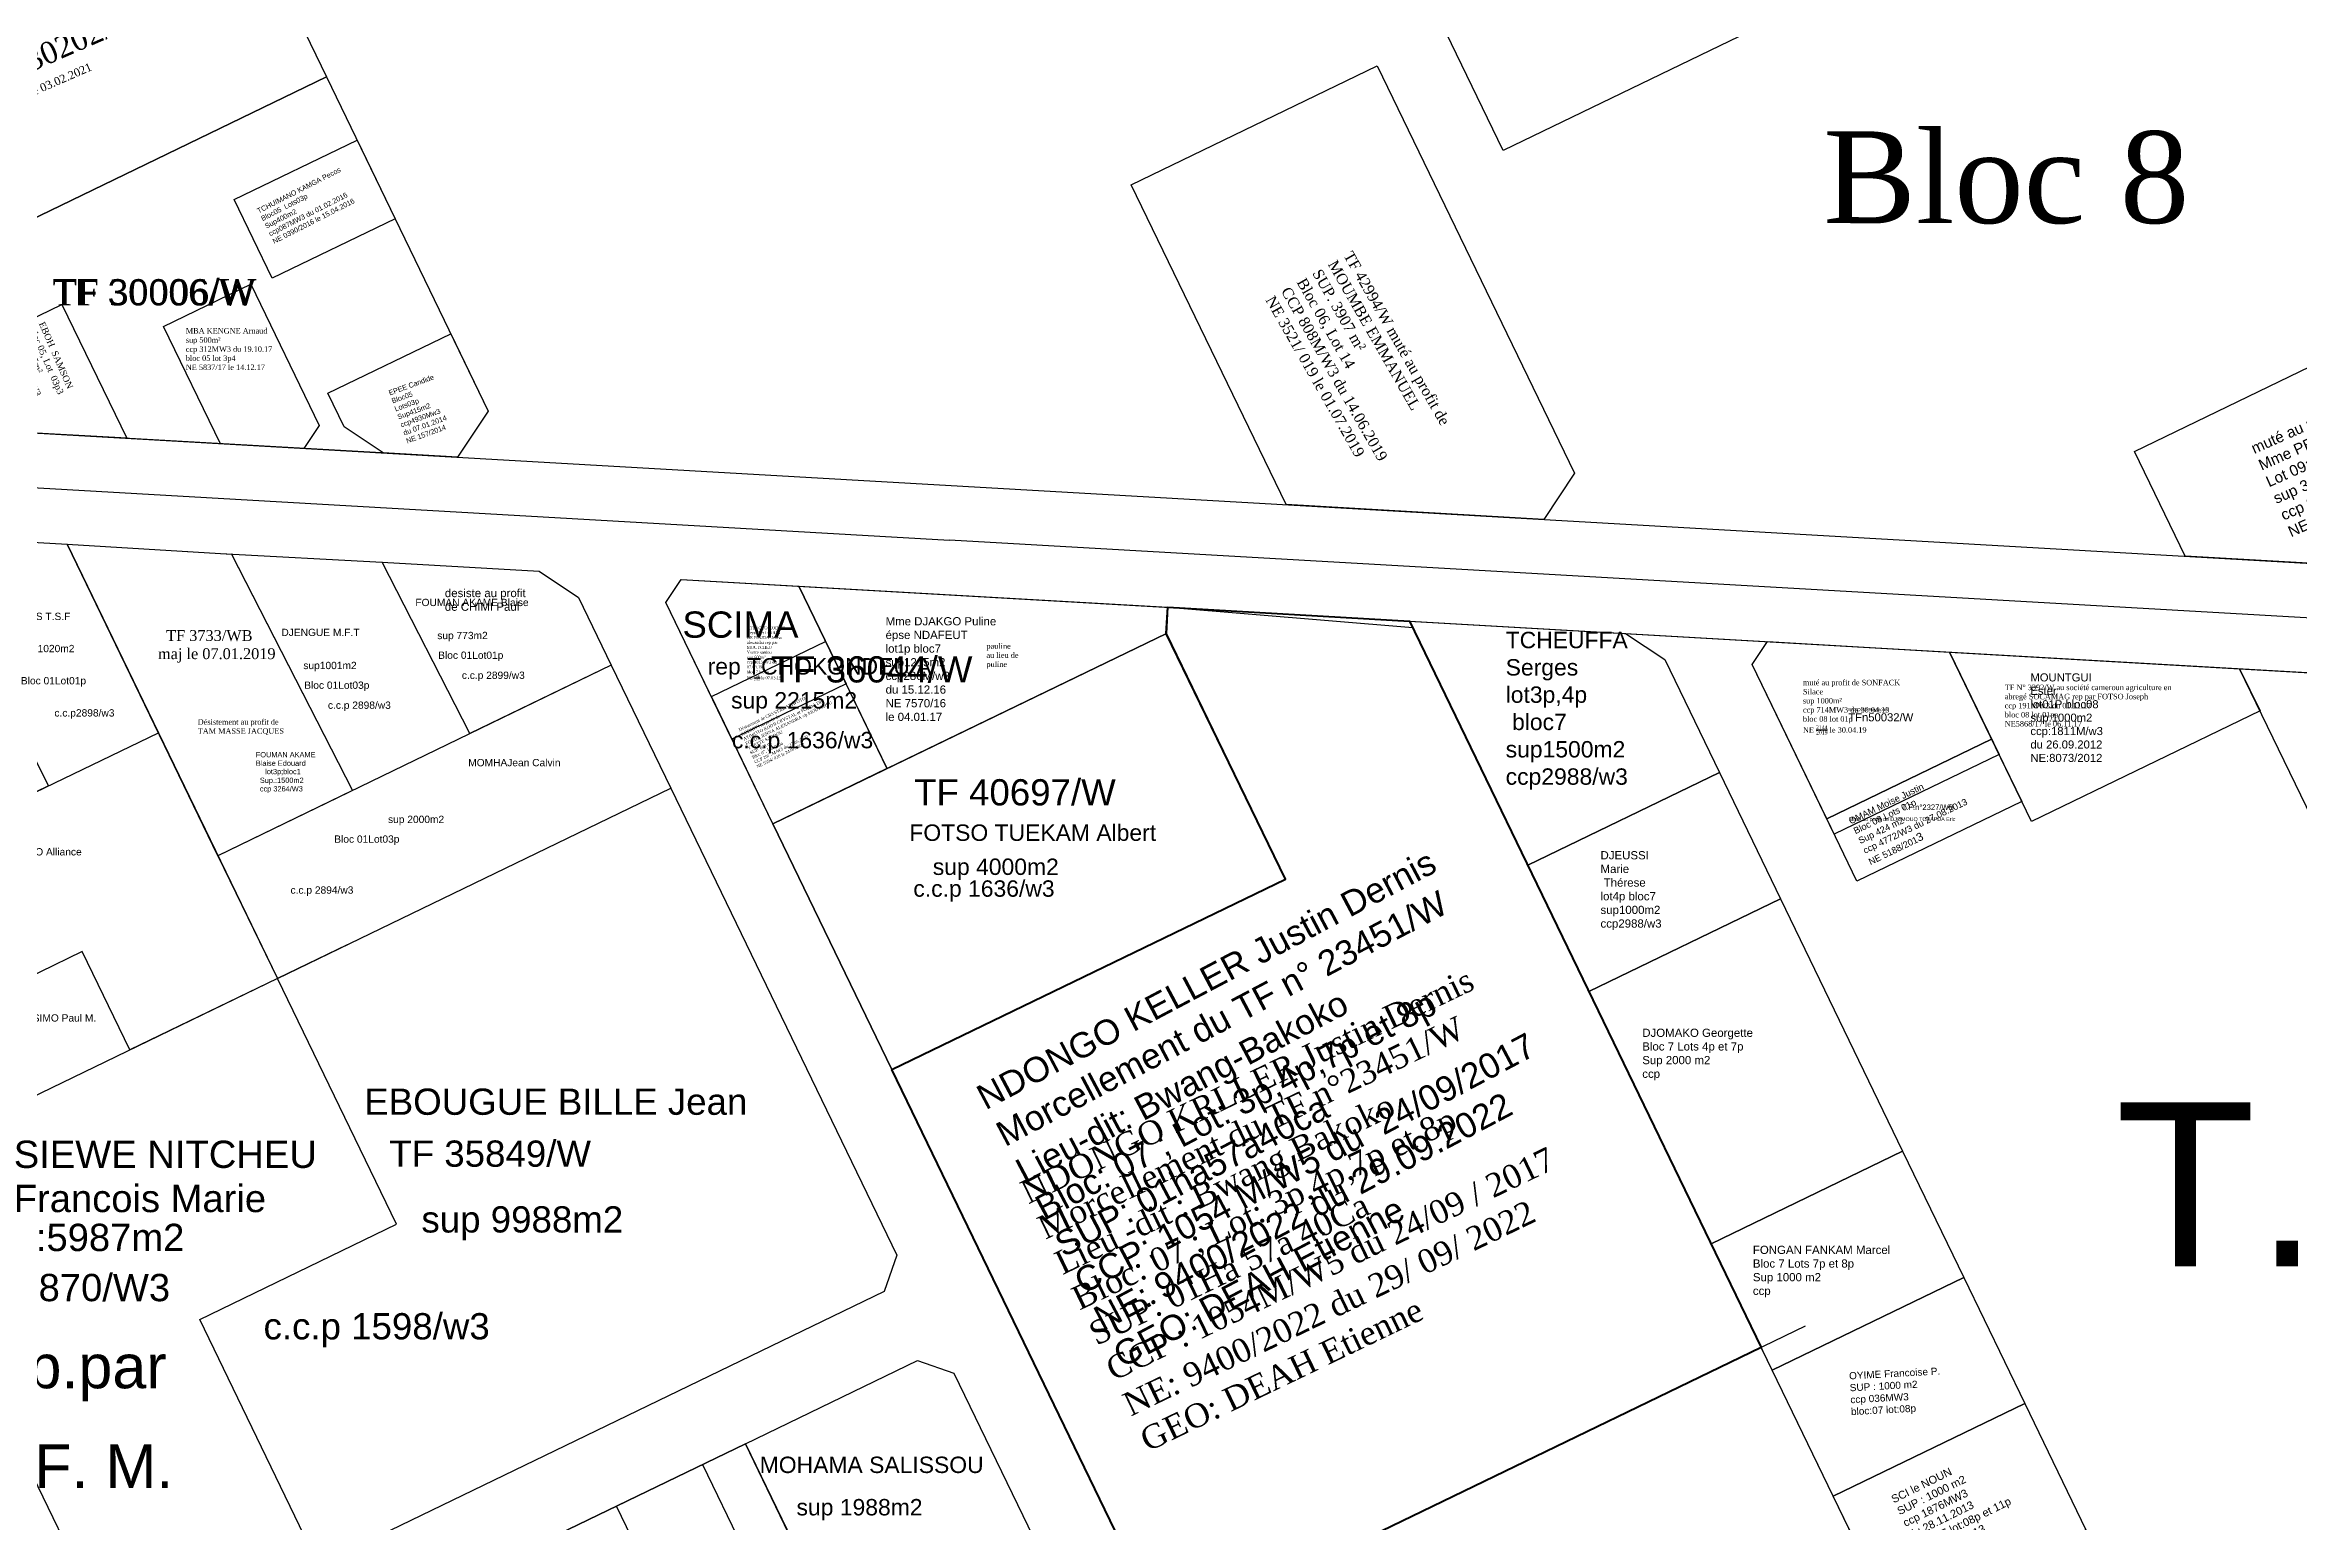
# Model space of a CAD drawing. Header units: millimetres. Extents: x 590121 to 927379, y 438565 to 1441738.
# Drawn here: x 925464.4 to 925876.9, y 1440338.2 to 1440608.6 of the extents above; entities that cross this region are included whole.
import ezdxf

# ---------------------------------------------------------------- set-up
doc = ezdxf.new("R2010")
doc.units = ezdxf.units.MM
doc.header["$LTSCALE"] = 10
doc.layers.add('end maj 26 02 2021', color=30, linetype='Continuous')
doc.styles.get("Standard").update_dxf_attribs({"font": 'arial.ttf'})
doc.styles.add('Times 1.0', font='times.ttf', dxfattribs={"width": 0.99, "height": 1})
doc.styles.add('Times 3.0', font='times.ttf', dxfattribs={"width": 0.99, "height": 3})

msp = doc.modelspace()

# ---------------------------------------------------------------- linework, layer by layer
at = {"color": 6, "lineweight": 40, "flags": 128}
msp.add_lwpolyline([(925669.89, 1440505.66), (925714.14, 1440503.13), (925778.51, 1440370.14), (925669.55, 1440317.39), (925619.39, 1440421.03), (925691.4, 1440455.88), (925669.61, 1440500.88)], close=True, dxfattribs=at)
at = {"flags": 128}
msp.add_lwpolyline([(925669.89, 1440505.66), (925714.14, 1440503.13), (925778.51, 1440370.14), (925669.55, 1440317.39), (925619.39, 1440421.03), (925691.4, 1440455.88), (925669.61, 1440500.88)], close=True, dxfattribs=at)
at = {"layer": 'end maj 26 02 2021', "color": 3, "linetype": 'ByBlock'}
for p, q in [((925260.46, 1440549.12), (926329.38, 1440487.94)), ((925256.69, 1440539.33), (925629.95, 1440517.96)), ((925979.38, 1440497.96), (925629.95, 1440517.96)), ((925506.9, 1440437.68), (925578.91, 1440472.54)), ((925578.91, 1440472.54), (925620.3, 1440387.03)), ((925528.68, 1440392.68), (925506.9, 1440437.68)), ((925492.68, 1440375.25), (925528.68, 1440392.68)), ((925620.3, 1440387.03), (925617.98, 1440380.35)), ((925617.98, 1440380.35), (925514.46, 1440330.25)), ((925514.46, 1440330.25), (925492.68, 1440375.25))]:
    msp.add_line(p, q, dxfattribs=at)
at = {"layer": 'end maj 26 02 2021', "linetype": 'ByBlock'}
for p, q in [((925441.76, 1440518.72), (925468.42, 1440517.2)), ((925468.42, 1440517.2), (925485.12, 1440482.69)), ((925496.47, 1440515.48), (925526.08, 1440513.9)), ((925526.08, 1440513.9), (925554.84, 1440512.25)), ((925542.15, 1440482.52), (925526.08, 1440513.9)), ((925554.84, 1440512.25), (925562.01, 1440507.46)), ((925577.99, 1440506.55), (925580.81, 1440510.76)), ((925580.81, 1440510.76), (926158.15, 1440477.71)), ((925562.01, 1440507.46), (925568.02, 1440495.04)), ((925669.62, 1440500.88), (925669.89, 1440505.66)), ((925669.89, 1440505.66), (925714.73, 1440501.93)), ((925669.62, 1440500.88), (925597.61, 1440466.03)), ((925691.4, 1440455.88), (925669.62, 1440500.88)), ((925453.39, 1440495.84), (925465.01, 1440472.96)), ((925568.02, 1440495.04), (925496.01, 1440460.18)), ((925568.02, 1440495.04), (925542.15, 1440482.52)), ((925568.02, 1440495.04), (925578.91, 1440472.54)), ((925413.11, 1440447.84), (925485.12, 1440482.69)), ((925485.12, 1440482.69), (925506.9, 1440437.68)), ((925597.61, 1440466.03), (925619.39, 1440421.02)), ((925496.01, 1440460.18), (925506.9, 1440437.68)), ((925619.39, 1440421.02), (925691.4, 1440455.88)), ((925471.19, 1440442.62), (925426.18, 1440420.83)), ((925479.9, 1440424.61), (925471.19, 1440442.62)), ((925519.68, 1440443.87), (925506.9, 1440437.68)), ((925506.9, 1440437.68), (925434.89, 1440402.83)), ((925506.9, 1440437.68), (925434.89, 1440402.83)), ((925506.9, 1440437.68), (925434.89, 1440402.83)), ((925506.9, 1440437.68), (925479.9, 1440424.61)), ((925728.31, 1440196), (925619.39, 1440421.02)), ((925786.57, 1440374.04), (925669.55, 1440317.39)), ((925592.56, 1440352.49), (925624.07, 1440367.74)), ((925624.07, 1440367.74), (925630.75, 1440365.42)), ((925630.75, 1440365.42), (925650.35, 1440324.92)), ((925592.58, 1440352.49), (925556.58, 1440335.07)), ((925614.34, 1440307.49), (925592.56, 1440352.49))]:
    msp.add_line(p, q, dxfattribs=at)
at = {"layer": 'end maj 26 02 2021', "linetype": 'ByBlock', "ltscale": 0.0014}
for p, q in [((925468.42, 1440517.2), (925496.47, 1440515.48)), ((925498.47, 1440515.48), (925520.68, 1440472.13)), ((925769.33, 1440389.11), (925804.39, 1440406.08)), ((925804.39, 1440406.08), (925815.58, 1440382.97)), ((925780.52, 1440366), (925769.33, 1440389.11)), ((925815.58, 1440382.97), (925780.52, 1440366)), ((925780.52, 1440366), (925815.58, 1440382.97)), ((925815.58, 1440382.97), (925826.76, 1440359.86)), ((925791.7, 1440342.89), (925780.52, 1440366)), ((925826.76, 1440359.86), (925791.7, 1440342.89))]:
    msp.add_line(p, q, dxfattribs=at)
at = {"layer": 'end maj 26 02 2021', "color": 7, "linetype": 'ByBlock'}
msp.add_line((925434.89, 1440402.83), (925476.28, 1440317.32), dxfattribs=at)
at = {"layer": 'end maj 26 02 2021', "color": 3, "linetype": 'ByBlock', "lineweight": -3, "ltscale": 0.0014, "flags": 128}
for points in [[(925781.47, 1440669.18), (925803.26, 1440624.18), (925731.25, 1440589.32), (925709.47, 1440634.33)], [(925781.47, 1440669.18), (925803.26, 1440624.18), (925731.25, 1440589.32), (925709.47, 1440634.33)], [(925494.09, 1440647.78), (925515.88, 1440602.78), (925443.87, 1440567.92), (925422.08, 1440612.93)], [(925494.09, 1440647.78), (925515.88, 1440602.78), (925443.87, 1440567.92), (925422.08, 1440612.93)], [(925515.88, 1440602.78), (925545.5, 1440541.57), (925539.87, 1440533.14), (925458.45, 1440537.8), (925443.87, 1440567.92)], [(925515.88, 1440602.78), (925545.5, 1440541.57), (925539.87, 1440533.14), (925458.45, 1440537.8), (925443.87, 1440567.92)], [(925708.19, 1440604.83), (925744.32, 1440530.19), (925738.69, 1440521.76), (925691.54, 1440524.46), (925663.19, 1440583.04)], [(925708.19, 1440604.83), (925744.32, 1440530.19), (925738.69, 1440521.76), (925691.54, 1440524.46), (925663.19, 1440583.04)], [(925918.83, 1440569.02), (925943.14, 1440518.8), (925937.51, 1440510.37), (925856.08, 1440515.04), (925846.82, 1440534.17)], [(925918.83, 1440569.02), (925943.14, 1440518.8), (925937.51, 1440510.37), (925856.08, 1440515.04), (925846.82, 1440534.17)], [(925498.53, 1440515.37), (925520.68, 1440472.12), (925496.01, 1440460.18), (925468.42, 1440517.2)], [(925714.14, 1440503.13), (926158.15, 1440477.71), (926165.32, 1440472.92), (926210.57, 1440379.43), (926208.25, 1440372.75), (925859.05, 1440203.73)], [(925779.65, 1440499.38), (925812.95, 1440497.46), (925822.03, 1440478.71), (925791.86, 1440464.11), (925776.84, 1440495.17), (925779.65, 1440499.38)], [(925820.68, 1440481.49), (925826.19, 1440470.11), (925796.03, 1440455.51), (925790.52, 1440466.9)]]:
    msp.add_lwpolyline(points, close=True, dxfattribs=at)
at = {"layer": 'end maj 26 02 2021', "color": 150, "linetype": 'ByBlock', "lineweight": -3, "ltscale": 0.0014, "flags": 128}
for points in [[(925521.48, 1440591.2), (925528.45, 1440576.8), (925505.94, 1440565.91), (925498.97, 1440580.3)], [(925521.48, 1440591.2), (925528.45, 1440576.8), (925505.94, 1440565.91), (925498.97, 1440580.3)], [(925502.03, 1440564.83), (925514.54, 1440538.97), (925511.73, 1440534.75), (925496.49, 1440535.62), (925486.07, 1440557.1)], [(925502.03, 1440564.83), (925514.54, 1440538.97), (925511.73, 1440534.75), (925496.49, 1440535.62), (925486.07, 1440557.1)], [(925602.34, 1440509.53), (925669.89, 1440505.66), (925669.62, 1440500.89), (925618.5, 1440476.14)], [(925607.22, 1440499.41), (925618.48, 1440476.14), (925597.6, 1440466.04), (925586.34, 1440489.31)]]:
    msp.add_lwpolyline(points, close=True, dxfattribs=at)
at = {"layer": 'end maj 26 02 2021', "color": 150, "linetype": 'ByBlock', "lineweight": -2, "ltscale": 0.0014, "flags": 128}
msp.add_lwpolyline([(925467.48, 1440561.12), (925479.34, 1440536.6), (925458.45, 1440537.8), (925451.02, 1440553.15)], close=True, dxfattribs=at)
at = {"layer": 'end maj 26 02 2021', "linetype": 'ByBlock', "lineweight": -3, "ltscale": 0.0014, "flags": 128}
for points in [[(925538.64, 1440555.74), (925545.5, 1440541.57), (925539.87, 1440533.14), (925526.28, 1440533.92), (925519.11, 1440538.7), (925516.14, 1440544.85)], [(925820.68, 1440481.49), (925826.19, 1440470.11), (925796.03, 1440455.51), (925790.52, 1440466.9)], [(925826.76, 1440359.86), (925837.94, 1440336.75), (925802.89, 1440319.78), (925791.7, 1440342.89)], [(925826.76, 1440359.86), (925837.94, 1440336.75), (925802.89, 1440319.78), (925791.7, 1440342.89)]]:
    msp.add_lwpolyline(points, close=True, dxfattribs=at)
at = {"layer": 'end maj 26 02 2021', "linetype": 'ByBlock', "flags": 128}
for points in [[(925421.8, 1440519.87), (925441.76, 1440518.72), (925465.01, 1440472.96), (925448.56, 1440464.99), (925435.18, 1440492.43)], [(925714.16, 1440503.11), (925753.67, 1440500.85), (925760.84, 1440496.07), (925770.84, 1440475.41), (925735.78, 1440458.44)], [(925770.84, 1440475.41), (925782.02, 1440452.3), (925746.96, 1440435.33), (925735.78, 1440458.44)]]:
    msp.add_lwpolyline(points, close=True, dxfattribs=at)
at = {"layer": 'end maj 26 02 2021', "linetype": 'ByBlock', "lineweight": -3, "ltscale": 0.0014}
msp.add_lwpolyline([(925468.42, 1440517.2), (925468.42, 1440517.2)], dxfattribs=at)
at = {"layer": 'end maj 26 02 2021', "linetype": 'ByBlock'}
msp.add_lwpolyline([(925580.81, 1440510.76), (925669.89, 1440505.66), (925669.62, 1440500.88), (925597.61, 1440466.03), (925577.99, 1440506.55), (925580.81, 1440510.76)], dxfattribs=at)
at = {"layer": 'end maj 26 02 2021', "color": 150, "linetype": 'ByBlock', "lineweight": -3, "ltscale": 0.0014, "flags": 128}
msp.add_lwpolyline([(925580.81, 1440510.76), (925602.34, 1440509.53), (925611, 1440491.65), (925590.1, 1440481.54), (925577.99, 1440506.55), (925580.81, 1440510.76)], dxfattribs=at)
at = {"layer": 'end maj 26 02 2021', "color": 3, "linetype": 'ByBlock', "ltscale": 0.0014, "flags": 128}
for points in [[(925714.14, 1440503.13), (926158.15, 1440477.71), (926165.32, 1440472.92), (926210.57, 1440379.43), (926208.25, 1440372.75), (925859.05, 1440203.73)], [(925714.14, 1440503.13), (926158.15, 1440477.71), (926165.32, 1440472.92), (926210.57, 1440379.43), (926208.25, 1440372.75), (925859.05, 1440203.73)], [(925669.62, 1440500.88), (925691.4, 1440455.88), (925619.39, 1440421.03), (925597.61, 1440466.03)]]:
    msp.add_lwpolyline(points, close=True, dxfattribs=at)
at = {"layer": 'end maj 26 02 2021', "linetype": 'ByBlock', "ltscale": 0.0014, "flags": 128}
msp.add_lwpolyline([(925779.65, 1440499.38), (925812.96, 1440497.47), (925820.68, 1440481.49), (925790.52, 1440466.9), (925776.84, 1440495.17), (925779.65, 1440499.38)], dxfattribs=at)
at = {"layer": 'end maj 26 02 2021', "color": 3, "linetype": 'ByBlock', "lineweight": -3, "ltscale": 0.0014, "flags": 128}
for points in [[(925779.65, 1440499.38), (925812.95, 1440497.46), (925822.03, 1440478.71), (925791.86, 1440464.11), (925776.84, 1440495.17), (925779.65, 1440499.38), (925812.95, 1440497.46)], [(925812.95, 1440497.46), (925866.07, 1440494.42), (925869.81, 1440486.69), (925827.97, 1440466.45), (925812.95, 1440497.46)], [(925556.57, 1440335.06), (925592.56, 1440352.48), (925614.34, 1440307.47), (925578.35, 1440290.05), (925556.56, 1440335.07)]]:
    msp.add_lwpolyline(points, dxfattribs=at)
at = {"layer": 'end maj 26 02 2021', "linetype": 'ByBlock', "ltscale": 0.0014, "flags": 128}
for points in [[(925812.95, 1440497.46), (925866.07, 1440494.42), (925869.81, 1440486.69), (925827.97, 1440466.45)], [(925866.07, 1440494.42), (925929.51, 1440490.8), (925941.57, 1440465.88), (925891.59, 1440441.69)], [(925782.02, 1440452.3), (925804.39, 1440406.08), (925769.33, 1440389.11), (925746.96, 1440435.33)], [(925804.39, 1440406.08), (925815.58, 1440382.97), (925780.52, 1440366), (925769.33, 1440389.11)], [(925584.7, 1440348.68), (925606.47, 1440303.68), (925590.73, 1440296.05), (925568.95, 1440341.06)]]:
    msp.add_lwpolyline(points, close=True, dxfattribs=at)

# ---------------------------------------------------------------- texts
at = {"attachment_point": 1}
for s, insert, char_height, width, rotation in [('NDONGO KELLER Justin Dernis\\P{\\C1;Morcellement du TF n° 23451/W\\P}Lieu-dit: Bwang-Bakoko\\PBloc: 07 ; Lot: 3p,4p,7p et 8p{\\C1;\\P}SUP: 01ha57a40ca\\PCCP: 1054 M/W5 du  24/09/2017\\PNE: 9400/2022 du 29.09.2022\\P{\\C4;GEO: DEAH Etienne}', (925634.38, 1440417.58), 4.5801, 155.4632, 27.8986), ('{\\fTimes New Roman|b0|i0|c0|p18;NDONGO KRLLER Justin Dernis\\P\\C1;Morcellement du TF n°23451/W\\C256;\\PLieu -dit : Bwang Bakoko\\PBloc: 07 ; Lot: 3p,4p,7p et 8p\\PSUP: 01Ha 57a 40Ca\\PCCP : 1054M/W5 du 24/09 / 2017\\PNE: 9400/2022 du 29/ 09/ 2022 \\PGEO: DEAH Etienne}', (925642.48, 1440400.2), 4.3137, 258.563, 25.7406)]:
    msp.add_mtext(s, dxfattribs=dict(at, insert=insert, char_height=char_height, width=width, rotation=rotation))
at = {"layer": 'end maj 26 02 2021', "color": 7, "linetype": 'ByBlock', "lineweight": 50, "style": 'Times 3.0'}
msp.add_text(' Bloc 8', height=16.799, dxfattribs=at).set_placement((925783.55, 1440576.01))
at = {"layer": 'end maj 26 02 2021', "color": 1, "linetype": 'ByBlock', "style": 'Times 3.0'}
msp.add_text('TF 30006/W', height=4.804, dxfattribs=at).set_placement((925465.77, 1440560.94))
at = {"layer": 'end maj 26 02 2021', "color": 1, "linetype": 'ByBlock'}
for s, height, p in [('TF 30006/W', 4.804, (925465.77, 1440560.94)), ('TF 36044/W', 4.804, (925597.21, 1440491.89)), ('TF 40697/W', 4.804, (925623.44, 1440469.38)), ('T.F 31568/W', 30, (925843.37, 1440385.01)), ('TF 35849/W', 4.804, (925527.39, 1440403.22))]:
    msp.add_text(s, height=height, dxfattribs=at).set_placement(p)
at = {"layer": 'end maj 26 02 2021', "color": 7, "linetype": 'ByBlock'}
for s, height, p in [('FOUMAN AKAME Blaise', 1.3355, (925532.16, 1440505.88)), ('CHATTUAIS T.S.F', 1.3355, (925453.36, 1440503.32)), ('SCIMA ', 4.804, (925581.04, 1440500.09)), ('sup 1020m2', 1.336, (925459.49, 1440497.44)), ('DJENGUE M.F.T', 1.3355, (925507.64, 1440500.4)), ('sup 773m2', 1.336, (925536.17, 1440499.83)), ('sup1001m2', 1.336, (925511.66, 1440494.34)), ('Bloc 01Lot01p', 1.3355, (925536.34, 1440496.22)), ('c.c.p 2899/w3', 1.3355, (925540.67, 1440492.55)), ('rep TCHOKONDEU A', 3, (925585.66, 1440493.35)), ('Bloc 01Lot01p', 1.3355, (925459.96, 1440491.55)), ('Bloc 01Lot03p', 1.3355, (925511.82, 1440490.73)), ('sup 2215m2', 3, (925589.95, 1440487.12)), ('c.c.p2898/w3', 1.3355, (925466.09, 1440485.66)), ('c.c.p 2898/w3', 1.3355, (925516.16, 1440487.07)), ('c.c.p 1636/w3', 3, (925590.11, 1440479.84)), ('FOUMAN AKAME', 0.9646, (925502.95, 1440478.19)), ('Blaise Edouard', 0.9646, (925502.95, 1440476.63)), ('MOMHAJean Calvin', 1.3355, (925541.83, 1440476.55)), ('  Sup.:1500m2', 0.9646, (925502.95, 1440473.5)), ('lot3p;bloc1', 0.9646, (925504.67, 1440475.1)), ('  ccp 3264/W3', 0.9646, (925502.95, 1440471.94)), ('sup 2000m2', 1.336, (925527.16, 1440466.16)), ('FOTSO TUEKAM Albert', 3, (925622.58, 1440462.89)), ('DOYO Alliance', 1.3355, (925458.54, 1440460.22)), ('Bloc 01Lot03p', 1.3355, (925517.32, 1440462.55)), ('sup 4000m2', 3, (925626.87, 1440456.65)), ('c.c.p 2894/w3', 1.3355, (925509.31, 1440453.22)), ('c.c.p 1636/w3', 3, (925623.31, 1440452.66)), ('NOUAFO SIMO Paul M.', 1.3355, (925453.63, 1440429.8)), ('EBOUGUE BILLE Jean', 4.804, (925522.81, 1440412.73)), ('SIEWE NITCHEU', 5, (925458.65, 1440403)), ('Francois Marie', 5, (925458.65, 1440394.91)), ('sup 9988m2', 4.804, (925533.27, 1440391.18)), (' Sup.:5987m2', 5, (925446.39, 1440387.78)), ('ccp 1870/W3', 5, (925446.51, 1440378.6)), ('c.c.p 1598/w3', 4.804, (925504.37, 1440371.61)), ('MOHAMA SALISSOU', 3, (925595.19, 1440347.14)), ('sup 1988m2', 3, (925601.93, 1440339.38))]:
    msp.add_text(s, height=height, dxfattribs=at).set_placement(p)
at = {"layer": 'end maj 26 02 2021', "color": 1, "linetype": 'ByBlock', "lineweight": -3}
for s, height, p in [('T.F.n°2327/WB', 0.9999, (925804.19, 1440468.55)), ('Muté au profit de DJOMOUO TCHAPDA Eric', 0.7, (925794.54, 1440466.51))]:
    msp.add_text(s, height=height, dxfattribs=at).set_placement(p)
at = {"layer": 'end maj 26 02 2021', "linetype": 'ByBlock'}
for s, p in [('S.C.I.MENDOU rep.par', (925370.52, 1440362.66)), ('SIEWE NITCHEU F. M.', (925370.52, 1440344.39))]:
    msp.add_text(s, height=8, dxfattribs=at).set_placement(p)
at = {"layer": 'end maj 26 02 2021', "color": 150, "linetype": 'ByBlock', "lineweight": -3, "ltscale": 0.0014, "attachment_point": 1, "style": 'Times 1.0'}
for s, insert, char_height, width, rotation in [('{\\C1;TF 30202/W\\P\\H0.375x;     maj le 03.02.2021}', (925452.41, 1440603.9), 4, 499.3007, 23.6478), ('{\\C1;TF 42994/W muté au profit de\\P\\fTimes New Roman|b0|i0|c186|p18;\\C256;MOUMBE EMMANUEL\\PSUP. 3907 m²\\PBloc 06, Lot 14\\PCCP 808M/W3 du 14.06.2019\\PNE 3521/ 019 le 01.07.2019}', (925703.69, 1440571.09), 1.9731, 141.9488, 299.7797), ('{\\C1;TF 42994/W muté au profit de\\P\\fTimes New Roman|b0|i0|c186|p18;\\C256;MOUMBE EMMANUEL\\PSUP. 3907 m²\\PBloc 06, Lot 14\\PCCP 808M/W3 du 14.06.2019\\PNE 3521/ 019 le 01.07.2019}', (925703.69, 1440571.09), 1.9731, 141.9488, 299.7797), ('{\\fTimes New Roman|b0|i0|c186|p18;\\C1;Désistement de CRYSTAL ATIWOTO\\PKODJOVI au profit de\\P\\C256;ATIWOTO KODJI CRYSTAL et FOUDA DE FOUDA JENNA ALEXANDRA r/p MOUTCHEU YVETTE SARDOU\\PSUP. 600 m²\\PBloc 07, Lot 01pa\\PCCP 2077M/W3 du 27.05.2020\\PNE 5394/ 020 le 24.07.2020}', (925591.27, 1440483.45), 0.5616, 18.851, 25.8202)]:
    msp.add_mtext(s, dxfattribs=dict(at, insert=insert, char_height=char_height, width=width, rotation=rotation))
at = {"layer": 'end maj 26 02 2021', "linetype": 'ByBlock', "ltscale": 0.0014, "attachment_point": 1}
for s, insert, char_height, width, rotation in [('{\\C7;TCHUIMANO KAMGA Pecos \\PBloc05  Lots03p\\PSup400m2\\Pccp087MW3 du 01.02.2016\\PNE 0390/2016 le 15.04.2016}', (925503.06, 1440578.58), 0.9358, 26.3908, 27.0339), ('{\\C7;TCHUIMANO KAMGA Pecos \\PBloc05  Lots03p\\PSup400m2\\Pccp087MW3 du 01.02.2016\\PNE 0390/2016 le 15.04.2016}', (925503.06, 1440578.58), 0.9358, 26.3908, 27.0339), ('{\\C7;EPEE Candide\\PBloc05 \\PLots03p\\PSup415m2\\Pccp4930Mw3\\Pdu 07.01.2014\\PNE 157/2014}', (925527.16, 1440545.32), 0.9358, 26.3908, 19.9989), ('{\\C7;OMAM Moise Justin\\PBloc 08 Lots 01p \\PSup 424 m2\\Pccp 4772/W3 du 27.08.2013\\PNE 5188/201\\H1.25x;3}', (925794.37, 1440466.98), 1.2, 30.0418, 25.8232)]:
    msp.add_mtext(s, dxfattribs=dict(at, insert=insert, char_height=char_height, width=width, rotation=rotation))
at = {"layer": 'end maj 26 02 2021', "color": 150, "linetype": 'ByBlock', "lineweight": -2, "ltscale": 0.0014, "insert": (925464.3, 1440558.09), "char_height": 1.1824, "width": 45.3106, "attachment_point": 1, "rotation": 293.4807}
msp.add_mtext('{\\fTimes New Roman|b0|i0|c0|p18;EBOH  SAMSON\\PBloc 05, Lot  03p3 \\PSup: 405m² \\PCCP: 175M/ W3 \\Pdu  26/08 /2016\\PN.E:6199/16}', dxfattribs=at)
at = {"layer": 'end maj 26 02 2021', "color": 150, "linetype": 'ByBlock', "lineweight": -3, "ltscale": 0.0014, "attachment_point": 1, "style": 'Times 1.0'}
for s, insert, char_height, width in [('MBA KENGNE Arnaud\\Psup 500m²\\Pccp 312MW3 du 19.10.17\\Pbloc 05 lot 3p4\\PNE 5837/17 le 14.12.17', (925490.14, 1440556.78), 1, 17.4402), ('\\A1;ATIWOTO KODJVI Crystal et FOUDA DE FOUDA  Jenna alexandra rep par MOUTCHEU Yvette sardou\\Psup 600m²\\Pccp 481MW3 du 07.03.19\\Pbloc 7 lot 1p\\PNE {\\H0.7x;\\S1148/2019;} le 07.03.19', (925592.83, 1440502.18), 0.5382, 6.872), ('{\\C1;  \\fTimes New Roman|b0|i0|c186|p18;TF 3733/WB\\Pmaj le 07.01.2019}', (925485.06, 1440501.48), 1.992, 109.1016), ('pauline au lieu de puline', (925636.69, 1440499.06), 1, 5.8689), ('\\A1;{\\C1;muté au profit de SONFACK Silace\\Psup 1000m²\\Pccp 714MW3 du 30.04.19\\Pbloc 08 lot 01p\\PNE \\H0.7x;\\S2144/2019;\\H1.429x; le 30.04.19}', (925786.14, 1440492.38), 1, 17.6307), ('{\\fTimes New Roman|b0|i0|c186|p18;\\C1;Désistement au profit de \\fTimes New Roman|b0|i0|c0|p18;\\P\\fTimes New Roman|b0|i0|c186|p18;TAM MASSE JACQUES}', (925492.32, 1440485.17), 1, 57.8069)]:
    msp.add_mtext(s, dxfattribs=dict(at, insert=insert, char_height=char_height, width=width))
at = {"layer": 'end maj 26 02 2021', "color": 7, "linetype": 'ByBlock', "insert": (925867.94, 1440535.55), "char_height": 2, "width": 63.7425, "attachment_point": 1, "rotation": 23.86}
msp.add_mtext('{\\C1;muté au profit de\\P}Mme PENDA Berthe mireille\\PLot 09; bloc08\\Psup 3438m2\\Pccp 025M/w3 du 04.01.17\\PNE 136/2017 le 05.01.17', dxfattribs=at)
at = {"layer": 'end maj 26 02 2021', "linetype": 'ByBlock', "insert": (925537.56, 1440509.02), "char_height": 1.5, "width": 17.46, "attachment_point": 1}
msp.add_mtext('desiste au profit de CHIMI Paul', dxfattribs=at)
at = {"layer": 'end maj 26 02 2021', "color": 7, "linetype": 'ByBlock', "attachment_point": 1}
for s, insert, char_height, width in [('Mme DJAKGO Puline\\Pépse NDAFEUT\\Plot1p bloc7\\Psup1215m2\\Pccp286M/w3\\Pdu 15.12.16\\PNE 7570/16\\Ple 04.01.17', (925618.23, 1440503.85), 1.5, 37.92), ('TCHEUFFA \\PSerges\\Plot3p,4p\\P bloc7\\Psup1500m2\\Pccp2988/w3', (925731.73, 1440501.17), 3, 41.74), ('MOUNTGUI\\PEster\\Plot01P bloc08\\Psup:1000m2\\Pccp:1811M/w3\\Pdu 26.09.2012\\PNE:8073/2012', (925827.78, 1440493.56), 1.4737, 37.25), ('ESSOGO Raymond\\P{\\H2.541x;\\C1;TFn50032/W }', (925794.44, 1440487.22), 0.58, 37.25), ('DJEUSSI \\PMarie\\P Thérese\\Plot4p bloc7\\Psup1000m2\\Pccp2988/w3', (925749.09, 1440461.01), 1.5, 37.92)]:
    msp.add_mtext(s, dxfattribs=dict(at, insert=insert, char_height=char_height, width=width))
at = {"layer": 'end maj 26 02 2021', "color": 1, "linetype": 'ByBlock', "lineweight": -3, "ltscale": 0.0014, "insert": (925823.08, 1440491.49), "char_height": 1, "width": 30.4956, "attachment_point": 1, "style": 'Times 1.0'}
msp.add_mtext('TF N° 3392/W au société cameroun agriculture en abregé SOCAMAG rep par FOTSO Joseph \\Pccp 191MW3 du 01.11.17\\Pbloc 08 lot 01pa\\PNE5868/17 le 06.11.17', dxfattribs=at)
at = {"layer": 'end maj 26 02 2021', "linetype": 'ByBlock', "ltscale": 0.0014, "char_height": 1.5, "attachment_point": 1}
for s, insert, width in [('{\\C7;DJOMAKO Georgette\\PBloc 7 Lots 4p et 7p\\PSup 2000 m2\\Pccp}', (925756.73, 1440428.5), 30.0418), ('{\\C7;FONGAN FANKAM Marcel\\PBloc 7 Lots 7p et 8p\\PSup 1000 m2\\Pccp}', (925776.98, 1440388.75), 30.04)]:
    msp.add_mtext(s, dxfattribs=dict(at, insert=insert, width=width))
at = {"layer": 'end maj 26 02 2021', "linetype": 'ByBlock', "width": 46.9937, "attachment_point": 1}
for s, insert, char_height, rotation in [('OYIME Francoise P.\\PSUP : 1000 m2\\Pccp 036MW3\\Pbloc:07 lot:08p', (925794.55, 1440365.59), 1.3121, 3.0625), ('SCI le NOUN\\PSUP : 1000 m2\\Pccp 1876MW3\\Pdu 28.11.2013\\Pbloc:07 lot:08p et 11p\\PNE 7289/2013\\PLE 05.05.2014', (925802.12, 1440342.88), 1.45, 26.2744)]:
    msp.add_mtext(s, dxfattribs=dict(at, insert=insert, char_height=char_height, rotation=rotation))

doc.saveas('drawing.dxf')
